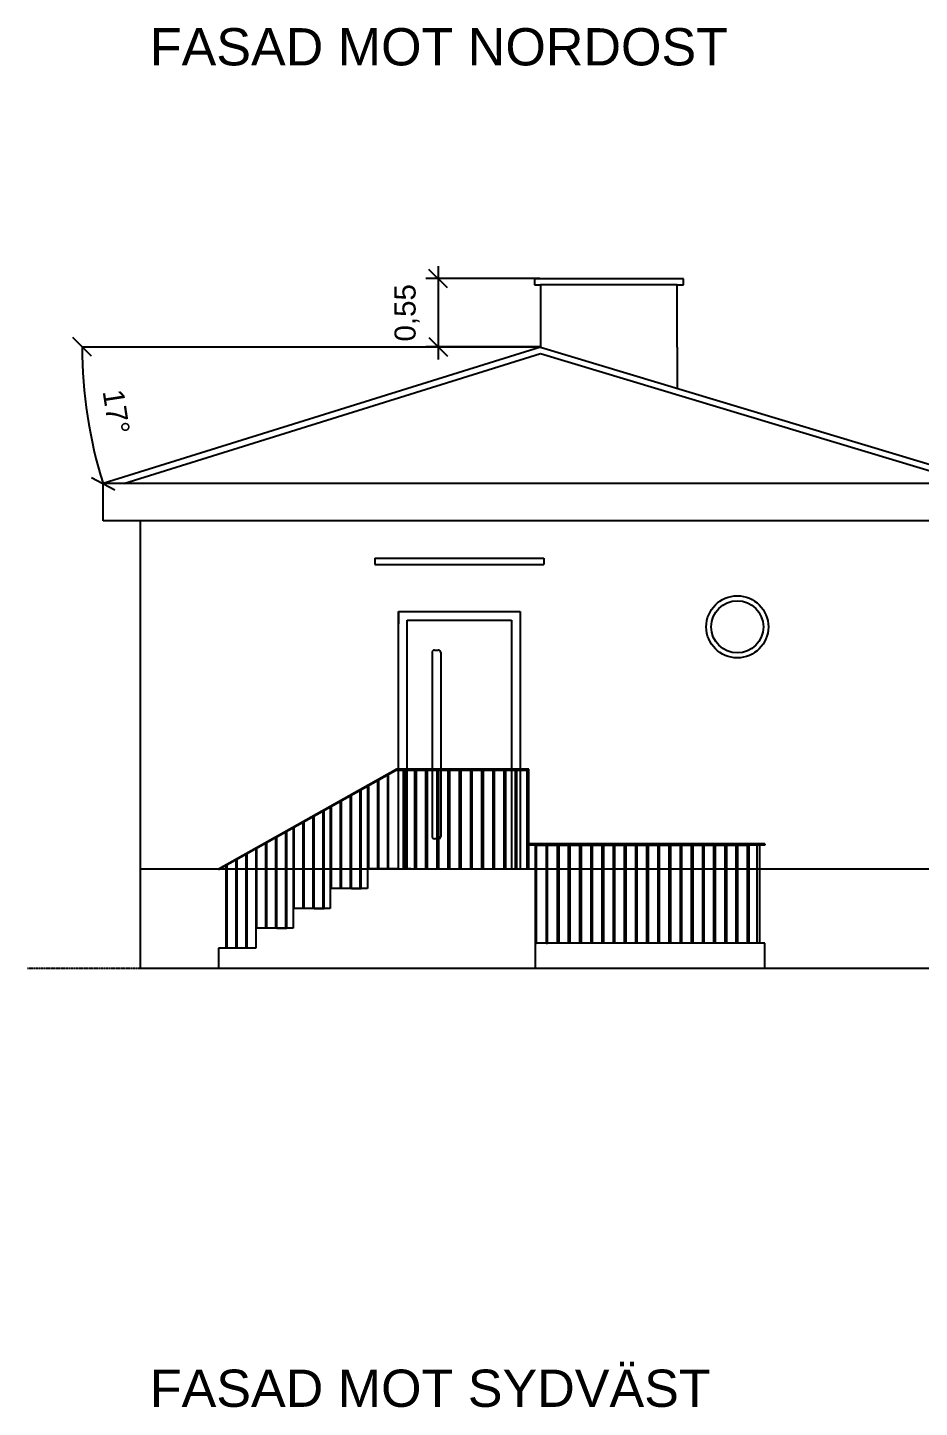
# Model space of a CAD drawing. Header units: millimetres. Extents: x -60009 to 113281, y -58228 to 411188.
# Drawn here: x -48095 to -40912, y 65579 to 76687 of the extents above; entities that cross this region are included whole.
import ezdxf

# ---------------------------------------------------------------- set-up
doc = ezdxf.new("R2010")
doc.units = ezdxf.units.MM
doc.linetypes.add('ACAD_ISO04W100', pattern=[30, 24, -3, 0, -3])
doc.linetypes.add('CENTER2', pattern=[28.575, 19.05, -3.175, 3.175, -3.175])
doc.layers.get('0').update_dxf_attribs({"color": 1})
for name, color, linetype in [('Angivelser', 7, 'Continuous'), ('Fönster', 1, 'Continuous'), ('Förtydligande', 8, 'CENTER2'), ('Grundritningar', 1, 'Continuous'), ('Mått', 4, 'Continuous')]:
    doc.layers.add(name, color=color, linetype=linetype)
doc.styles.get("Standard").update_dxf_attribs({"font": 'Arial.ttf', "height": 170})
doc.dimstyles.new('ISO-25', dxfattribs={"dimscale": 10, "dimtxt": 2.5, "dimasz": 15, "dimexe": 10, "dimexo": 0.625, "dimgap": 15, "dimtad": 1, "dimlfac": 0.001, "dimtxsty": 'Standard', "dimblk": 'OBLIQUE', "dimblk1": 'OBLIQUE', "dimblk2": 'OBLIQUE', "dimcen": 20, "dimdle": 10, "dimadec": 0, "dimazin": 0, "dimtfac": 1, "dimtmove": 0, "dimatfit": 3, "dimldrblk": 'OPEN90', "dimfxl": 1, "dimarcsym": 0})

# ---------------------------------------------------------------- blocks, each defined once
blk = doc.blocks.new('_Oblique')
at = {"color": 0, "linetype": 'ByBlock', "lineweight": -2}
blk.add_line((-0.5, -0.5), (0.5, 0.5), dxfattribs=at)
blk = doc.blocks.new('*D118')
at = {"layer": 'Defpoints', "color": 0, "ltscale": 10, "transparency": 16777216}
for p in [(-47655, 74116), (-43963, 74116), (-43963, 74116), (-47636, 73744), (-47487, 73016)]:
    blk.add_point(p, dxfattribs=at)
at = {"layer": 'Mått', "color": 0, "lineweight": -2, "ltscale": 10, "transparency": 16777216}
blk.add_arc((-43963, 74116), 3692, 180, 197.3318, dxfattribs=at)
at = {"layer": 'Mått', "color": 0, "lineweight": -2, "ltscale": 10, "transparency": 16777216, "xscale": 150, "yscale": 150, "zscale": 150}
for p, rotation in [((-47655, 74116), 89.9999999999998), ((-47487, 73016), 287.3317977329665)]:
    blk.add_blockref('_Oblique', p, dxfattribs=dict(at, rotation=rotation))
at = {"layer": 'Mått', "color": 0, "ltscale": 10, "transparency": 16777216, "insert": (-47380, 73595), "char_height": 170, "attachment_point": 5, "rotation": 278.6659}
blk.add_mtext('17°', dxfattribs=at)
blk = doc.blocks.new('_Open90')
at = {"color": 0, "linetype": 'ByBlock', "lineweight": -2}
for p, q in [((0, 0), (-1, 0)), ((-0.5, 0.5), (0, 0)), ((0, 0), (-0.5, -0.5))]:
    blk.add_line(p, q, dxfattribs=at)
blk = doc.blocks.new('*D126')
at = {"layer": 'Defpoints', "color": 0, "transparency": 16777216}
for p in [(-43963, 74666), (-44787, 74116), (-43963, 74116)]:
    blk.add_point(p, dxfattribs=at)
at = {"layer": 'Mått', "color": 0, "lineweight": -2, "transparency": 16777216}
for p, q in [((-44787, 74766), (-44787, 74016)), ((-43969, 74666), (-44887, 74666)), ((-43969, 74116), (-44887, 74116))]:
    blk.add_line(p, q, dxfattribs=at)
at = {"layer": 'Mått', "color": 0, "lineweight": -2, "transparency": 16777216, "xscale": 150, "yscale": 150, "zscale": 150}
for p, rotation in [((-44787, 74666), 90), ((-44787, 74116), 270)]:
    blk.add_blockref('_Oblique', p, dxfattribs=dict(at, rotation=rotation))
at = {"layer": 'Mått', "color": 0, "transparency": 16777216, "insert": (-45039, 74391), "char_height": 170, "attachment_point": 5, "rotation": 90}
blk.add_mtext('0,55', dxfattribs=at)

msp = doc.modelspace()

# ---------------------------------------------------------------- linework, layer by layer
at = {"layer": 'Fönster'}
for radius in [250, 210]:
    msp.add_circle((-42378.929, 71862.585), radius, dxfattribs=at)
at = {"layer": 'Förtydligande', "linetype": 'ACAD_ISO04W100', "lineweight": -3, "ltscale": 0.1}
msp.add_line((-48094.778, 69115.864), (-16583.43, 69115.864), dxfattribs=at)
at = {"layer": 'Grundritningar'}
for p, q in [((-42812.683, 74665.768), (-44012.683, 74665.768)), ((-44012.683, 74665.768), (-44012.683, 74615.768)), ((-42812.683, 74615.768), (-42812.683, 74665.768)), ((-44012.683, 74615.768), (-43962.683, 74615.768)), ((-42862.683, 74615.768), (-43962.683, 74615.768)), ((-43962.683, 74615.768), (-43962.683, 74115.768)), ((-42862.683, 74115.768), (-42862.683, 74615.768)), ((-42862.683, 74615.768), (-42812.683, 74615.768)), ((-43962.683, 74115.768), (-47487.179, 73015.864)), ((-43962.683, 74115.768), (-40317.179, 73015.864)), ((-42862.683, 74115.768), (-42862.683, 73783.881)), ((-47319.808, 73015.864), (-43963.087, 74063.268)), ((-43963.087, 74063.268), (-40484.551, 73015.864)), ((-47487.179, 72715.864), (-47487.179, 73015.864)), ((-40317.179, 73015.864), (-47487.179, 73015.864)), ((-47187.179, 72715.864), (-47487.179, 72715.864)), ((-40317.179, 72715.864), (-47187.179, 72715.864)), ((-47187.179, 72715.864), (-47187.179, 69915.864)), ((-45297.179, 72415.864), (-45297.179, 72365.864)), ((-45297.179, 72415.864), (-43937.179, 72415.864)), ((-45297.179, 72365.864), (-43937.179, 72365.864)), ((-43937.179, 72415.864), (-43937.179, 72365.864)), ((-45107.179, 69915.864), (-45107.179, 71985.864)), ((-45107.179, 71985.864), (-44127.179, 71985.864)), ((-45107.179, 71985.864), (-44617.179, 71985.864)), ((-45107.179, 71985.864), (-45107.179, 71885.864)), ((-44127.179, 71985.864), (-44127.179, 69915.864)), ((-45037.179, 71885.864), (-45037.179, 71915.864)), ((-45037.179, 69915.864), (-45037.179, 71915.864)), ((-45037.179, 71915.864), (-44197.179, 71915.864)), ((-45037.179, 71915.864), (-44837.179, 71915.864)), ((-44197.179, 71915.864), (-44197.179, 69915.864)), ((-44837.179, 71655.864), (-44837.179, 70175.864)), ((-44817.179, 71675.864), (-44787.179, 71675.864)), ((-44767.179, 71655.864), (-44767.179, 70175.864)), ((-46557.179, 69915.864), (-45131.318, 70713.319)), ((-45131.318, 70703.319), (-46557.179, 69905.864)), ((-45197.18, 70666.484), (-45197.18, 69915.864)), ((-45187.18, 69915.864), (-45187.18, 70672.077)), ((-45107.179, 70715.864), (-45121.556, 70715.864)), ((-44076.705, 70705.864), (-45121.556, 70705.864)), ((-44076.705, 70715.864), (-45112.002, 70715.864)), ((-45066.248, 69915.864), (-45066.248, 70705.864)), ((-45056.248, 70705.864), (-45056.248, 69915.864)), ((-44976.248, 69915.864), (-44976.248, 70705.864)), ((-44966.248, 70705.864), (-44966.248, 69915.864)), ((-44886.248, 69915.864), (-44886.248, 70705.864)), ((-44876.248, 70705.864), (-44876.248, 69915.864)), ((-44796.248, 69915.864), (-44796.248, 70705.864)), ((-44786.248, 70705.864), (-44786.248, 69915.864)), ((-44706.248, 69915.864), (-44706.248, 70705.864)), ((-44696.248, 70705.864), (-44696.248, 69915.864)), ((-44616.248, 69915.864), (-44616.248, 70705.864)), ((-44606.248, 70705.864), (-44606.248, 69915.864)), ((-44526.248, 69915.864), (-44526.248, 70705.864)), ((-44516.248, 70705.864), (-44516.248, 69915.864)), ((-44436.248, 69915.864), (-44436.248, 70705.864)), ((-44426.248, 70705.864), (-44426.248, 69915.864)), ((-44346.248, 69915.864), (-44346.248, 70705.864)), ((-44336.248, 70705.864), (-44336.248, 69915.864)), ((-44256.248, 69915.864), (-44256.248, 70705.864)), ((-44246.248, 70705.864), (-44246.248, 69915.864)), ((-44166.248, 69915.864), (-44166.248, 70705.864)), ((-44156.248, 70705.864), (-44156.248, 69915.864)), ((-44056.705, 70715.864), (-44076.705, 70715.864)), ((-44076.705, 70705.864), (-44066.705, 70705.864)), ((-44071.705, 69915.864), (-44071.705, 70705.864)), ((-44066.705, 70705.864), (-44056.705, 70705.864)), ((-44066.705, 70705.864), (-44061.705, 70705.864)), ((-44061.705, 70705.864), (-44061.705, 69915.864)), ((-44056.705, 70705.864), (-44056.705, 70715.864)), ((-45417.18, 69755.864), (-45417.18, 70543.443)), ((-45407.18, 69755.864), (-45407.18, 70549.036)), ((-45357.18, 70577), (-45357.18, 69915.864)), ((-45347.18, 69915.864), (-45347.18, 70582.592)), ((-45277.18, 70621.742), (-45277.18, 69915.864)), ((-45267.18, 69915.864), (-45267.18, 70627.335)), ((-45577.18, 70453.958), (-45577.18, 69755.864)), ((-45567.18, 69755.864), (-45567.18, 70459.551)), ((-45497.18, 70498.701), (-45497.18, 69755.864)), ((-45487.18, 69755.864), (-45487.18, 70504.293)), ((-45797.18, 70330.917), (-45797.18, 69595.864)), ((-45787.18, 69595.864), (-45787.18, 70336.509)), ((-45717.18, 70375.659), (-45717.18, 69595.864)), ((-45707.18, 69595.864), (-45707.18, 70381.252)), ((-45657.18, 70409.216), (-45657.18, 69755.864)), ((-45647.18, 69755.864), (-45647.18, 70414.809)), ((-46017.18, 70207.875), (-46017.18, 69435.864)), ((-46007.18, 69435.864), (-46007.18, 70213.468)), ((-45957.18, 70241.432), (-45957.18, 69595.864)), ((-45947.18, 69595.864), (-45947.18, 70247.025)), ((-45877.18, 70286.174), (-45877.18, 69595.864)), ((-45867.18, 69595.864), (-45867.18, 70291.767)), ((-46177.18, 69435.864), (-46177.18, 70118.39)), ((-46167.18, 69435.864), (-46167.18, 70123.983)), ((-46097.18, 70163.133), (-46097.18, 69435.864)), ((-46087.18, 69435.864), (-46087.18, 70168.725)), ((-44787.179, 70155.864), (-44817.179, 70155.864)), ((-42157.179, 70115.864), (-44061.705, 70115.864)), ((-42157.179, 70105.864), (-44061.705, 70105.864)), ((-44007.179, 70105.864), (-44007.179, 69315.864)), ((-43997.179, 70105.864), (-44007.179, 70105.864)), ((-43997.179, 69315.864), (-43997.179, 70105.864)), ((-43997.179, 70105.864), (-43907.179, 70105.864)), ((-43917.179, 70105.864), (-43917.179, 69315.864)), ((-43907.179, 70105.864), (-43917.179, 70105.864)), ((-43907.179, 70105.864), (-43817.179, 70105.864)), ((-43907.179, 69315.864), (-43907.179, 70105.864)), ((-43827.179, 69315.864), (-43827.179, 70105.864)), ((-43817.179, 70105.864), (-43727.179, 70105.864)), ((-43817.179, 70105.864), (-43817.179, 69315.864)), ((-43737.179, 69315.864), (-43737.179, 70105.864)), ((-43727.179, 70105.864), (-43637.179, 70105.864)), ((-43727.179, 70105.864), (-43727.179, 69315.864)), ((-43647.179, 69315.864), (-43647.179, 70105.864)), ((-43637.179, 70105.864), (-43637.179, 69315.864)), ((-43637.179, 70105.864), (-43547.179, 70105.864)), ((-43557.179, 69315.864), (-43557.179, 70105.864)), ((-43547.179, 70105.864), (-43457.179, 70105.864)), ((-43547.179, 70105.864), (-43547.179, 69315.864)), ((-43467.179, 69315.864), (-43467.179, 70105.864)), ((-43457.179, 70105.864), (-43367.179, 70105.864)), ((-43457.179, 70105.864), (-43457.179, 69315.864)), ((-43377.179, 69315.864), (-43377.179, 70105.864)), ((-43367.179, 70105.864), (-43277.179, 70105.864)), ((-43367.179, 70105.864), (-43367.179, 69315.864)), ((-43287.179, 69315.864), (-43287.179, 70105.864)), ((-43277.179, 70105.864), (-43187.179, 70105.864)), ((-43277.179, 70105.864), (-43277.179, 69315.864)), ((-43197.179, 69315.864), (-43197.179, 70105.864)), ((-43187.179, 70105.864), (-43097.179, 70105.864)), ((-43187.179, 70105.864), (-43187.179, 69315.864)), ((-43107.179, 69315.864), (-43107.179, 70105.864)), ((-43097.179, 70105.864), (-43007.179, 70105.864)), ((-43097.179, 70105.864), (-43097.179, 69315.864)), ((-43017.179, 69315.864), (-43017.179, 70105.864)), ((-43007.179, 70105.864), (-42917.179, 70105.864)), ((-43007.179, 70105.864), (-43007.179, 69315.864)), ((-42927.179, 69315.864), (-42927.179, 70105.864)), ((-42917.179, 70105.864), (-42827.179, 70105.864)), ((-42917.179, 70105.864), (-42917.179, 69315.864)), ((-42837.179, 69315.864), (-42837.179, 70105.864)), ((-42827.179, 70105.864), (-42737.179, 70105.864)), ((-42827.179, 70105.864), (-42827.179, 69315.864)), ((-42747.179, 69315.864), (-42747.179, 70105.864)), ((-42737.179, 70105.864), (-42647.179, 70105.864)), ((-42737.179, 70105.864), (-42737.179, 69315.864)), ((-42657.179, 69315.864), (-42657.179, 70105.864)), ((-42647.179, 70105.864), (-42557.179, 70105.864)), ((-42647.179, 70105.864), (-42647.179, 69315.864)), ((-42567.179, 69315.864), (-42567.179, 70105.864)), ((-42557.179, 70105.864), (-42467.179, 70105.864)), ((-42557.179, 70105.864), (-42557.179, 69315.864)), ((-42477.179, 69315.864), (-42477.179, 70105.864)), ((-42467.179, 70105.864), (-42377.179, 70105.864)), ((-42467.179, 70105.864), (-42467.179, 69315.864)), ((-42387.179, 69315.864), (-42387.179, 70105.864)), ((-42377.179, 70105.864), (-42287.179, 70105.864)), ((-42377.179, 70105.864), (-42377.179, 69315.864)), ((-42297.179, 69315.864), (-42297.179, 70105.864)), ((-42287.179, 70105.864), (-42287.179, 69315.864)), ((-42222.179, 70105.864), (-42222.179, 69315.864)), ((-42197.179, 69315.864), (-42197.179, 70105.864)), ((-42157.179, 70115.864), (-42157.179, 70115.864)), ((-42157.179, 70115.864), (-42157.179, 70105.864)), ((-46407.188, 69275.864), (-46407.188, 69989.751)), ((-46337.188, 70028.901), (-46337.188, 69275.864)), ((-46327.188, 69275.864), (-46327.188, 70034.493)), ((-46257.18, 70073.648), (-46257.18, 69435.864)), ((-46247.18, 69435.864), (-46247.18, 70079.241)), ((-47187.179, 69915.864), (-47187.179, 69115.864)), ((-47187.179, 69915.864), (-40617.179, 69915.864)), ((-46557.179, 69905.864), (-46557.179, 69915.864)), ((-46497.188, 69939.416), (-46497.188, 69275.864)), ((-46487.188, 69275.864), (-46487.188, 69945.009)), ((-46417.188, 69984.158), (-46417.188, 69275.864)), ((-45107.179, 69915.864), (-45357.179, 69915.864)), ((-45357.179, 69915.864), (-45357.179, 69755.864)), ((-45156.248, 69915.864), (-45146.248, 69915.864)), ((-45107.179, 69915.864), (-44127.179, 69915.864)), ((-45107.179, 69915.864), (-45007.179, 69915.864)), ((-45007.179, 69915.864), (-45037.179, 69915.864)), ((-44127.179, 69915.864), (-44007.179, 69915.864)), ((-44061.705, 69915.864), (-44071.705, 69915.864)), ((-44007.179, 69915.864), (-44007.179, 69115.864)), ((-45357.179, 69755.864), (-45657.179, 69755.864)), ((-45657.179, 69755.864), (-45657.179, 69595.864)), ((-45487.18, 69755.864), (-45417.18, 69755.864)), ((-45417.18, 69755.864), (-45407.18, 69755.864)), ((-45657.179, 69595.864), (-45957.179, 69595.864)), ((-45957.179, 69595.864), (-45957.179, 69435.864)), ((-45787.18, 69595.864), (-45707.18, 69595.864)), ((-45957.179, 69435.864), (-46257.179, 69435.864)), ((-46257.179, 69435.864), (-46257.179, 69275.864)), ((-46167.18, 69435.864), (-46177.18, 69435.864)), ((-46097.18, 69435.864), (-46167.18, 69435.864)), ((-46087.18, 69435.864), (-46007.18, 69435.864)), ((-46257.179, 69275.864), (-46557.179, 69275.864)), ((-46557.179, 69275.864), (-46557.179, 69115.864)), ((-42157.179, 69315.864), (-44007.179, 69315.864)), ((-44007.179, 69315.864), (-43997.179, 69315.864)), ((-43917.179, 69315.864), (-43907.179, 69315.864)), ((-43817.179, 69315.864), (-43827.179, 69315.864)), ((-43727.179, 69315.864), (-43737.179, 69315.864)), ((-43637.179, 69315.864), (-43647.179, 69315.864)), ((-43547.179, 69315.864), (-43557.179, 69315.864)), ((-43457.179, 69315.864), (-43467.179, 69315.864)), ((-43367.179, 69315.864), (-43377.179, 69315.864)), ((-43277.179, 69315.864), (-43287.179, 69315.864)), ((-43187.179, 69315.864), (-43197.179, 69315.864)), ((-43097.179, 69315.864), (-43107.179, 69315.864)), ((-43007.179, 69315.864), (-43017.179, 69315.864)), ((-42917.179, 69315.864), (-42927.179, 69315.864)), ((-42827.179, 69315.864), (-42837.179, 69315.864)), ((-42737.179, 69315.864), (-42747.179, 69315.864)), ((-42647.179, 69315.864), (-42657.179, 69315.864)), ((-42557.179, 69315.864), (-42567.179, 69315.864)), ((-42467.179, 69315.864), (-42477.179, 69315.864)), ((-42377.179, 69315.864), (-42387.179, 69315.864)), ((-42287.179, 69315.864), (-42297.179, 69315.864)), ((-42157.179, 69315.864), (-42197.179, 69315.864)), ((-42157.179, 69115.864), (-42157.179, 69315.864)), ((-44007.179, 69115.864), (-42157.179, 69115.864)), ((-44007.179, 69115.864), (-42157.179, 69115.864))]:
    msp.add_line(p, q, dxfattribs=at)
at = {"layer": 'Grundritningar', "ltscale": 100}
msp.add_line((-47187.179, 69115.864), (-40617.179, 69115.864), dxfattribs=at)
at = {"layer": 'Grundritningar'}
for centre, start, end in [((-44817.179, 71655.864), 90, 180), ((-44787.179, 71655.864), 0, 90), ((-45121.556, 70695.864), 90, 119.2174081), ((-45121.556, 70685.864), 90, 119.2174081), ((-44817.179, 70175.864), 180, 270), ((-44787.179, 70175.864), 270, 0)]:
    msp.add_arc(centre, 20, start, end, dxfattribs=at)
at = {"layer": 'Mått', "ltscale": 10}
msp.add_line((-43962.683, 74115.768), (-47654.819, 74115.768), dxfattribs=at)

# ---------------------------------------------------------------- texts
at = {"layer": 'Angivelser'}
for s, p in [('FASAD MOT NORDOST', (-47110.317, 76382.832)), ('FASAD MOT SYDVÄST', (-47110.317, 65582.832))]:
    msp.add_text(s, height=300, dxfattribs=at).set_placement(p)

# ---------------------------------------------------------------- dimensions: what is measured, and where the dimension line sits
at = {"layer": 'Mått'}
dim = msp.add_linear_dim(base=(-44787.097, 74115.768), p1=(-43962.683, 74665.768), p2=(-43962.683, 74115.768), angle=270, dimstyle='ISO-25', dxfattribs=at)
dim.commit()
dim.dimension.update_dxf_attribs({"geometry": '*D126', "text_midpoint": (-44787.097, 74390.768), "dimtype": 160})
at = {"layer": 'Mått', "ltscale": 10}
dim = msp.add_angular_dim_2l(base=(-47636.065, 73744.112), line1=((-43962.683, 74115.768), (-47654.819, 74115.768)), line2=((-43962.683, 74115.768), (-47487.179, 73015.864)), dimstyle='ISO-25', dxfattribs=at)
dim.commit()
dim.dimension.update_dxf_attribs({"geometry": '*D118', "text_midpoint": (-47379.549, 73594.995)})

doc.saveas('drawing.dxf')
